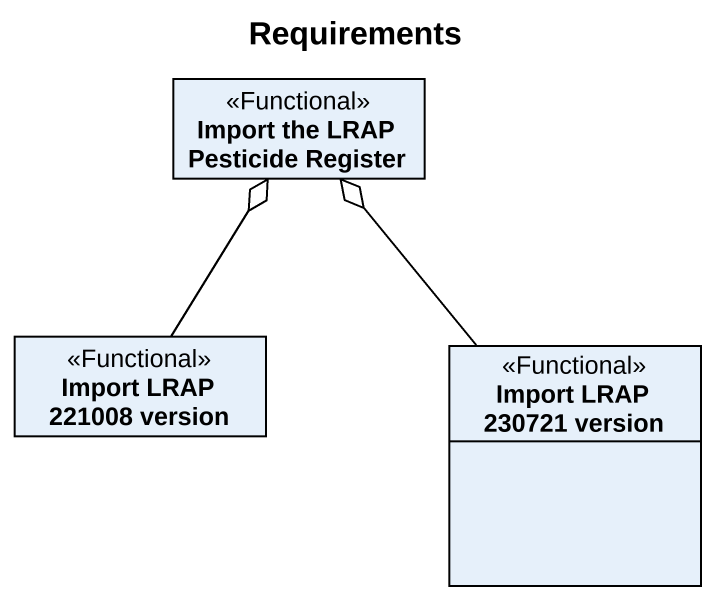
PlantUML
@startuml
title Requirements
hide circle
hide empty members
class "Import the LRAP Pesticide Register" as Import_the_LRAP_Pesticide <<Functional>>
class "Import LRAP 221008 version" as Import_LRAP_221008_version <<Functional>>
class "Import LRAP 230721 version" as Import_LRAP_230721_version <<Functional>>
Import_LRAP_221008_version -up-o Import_the_LRAP_Pesticide
Import_LRAP_230721_version -up-o Import_the_LRAP_Pesticide
@enduml
